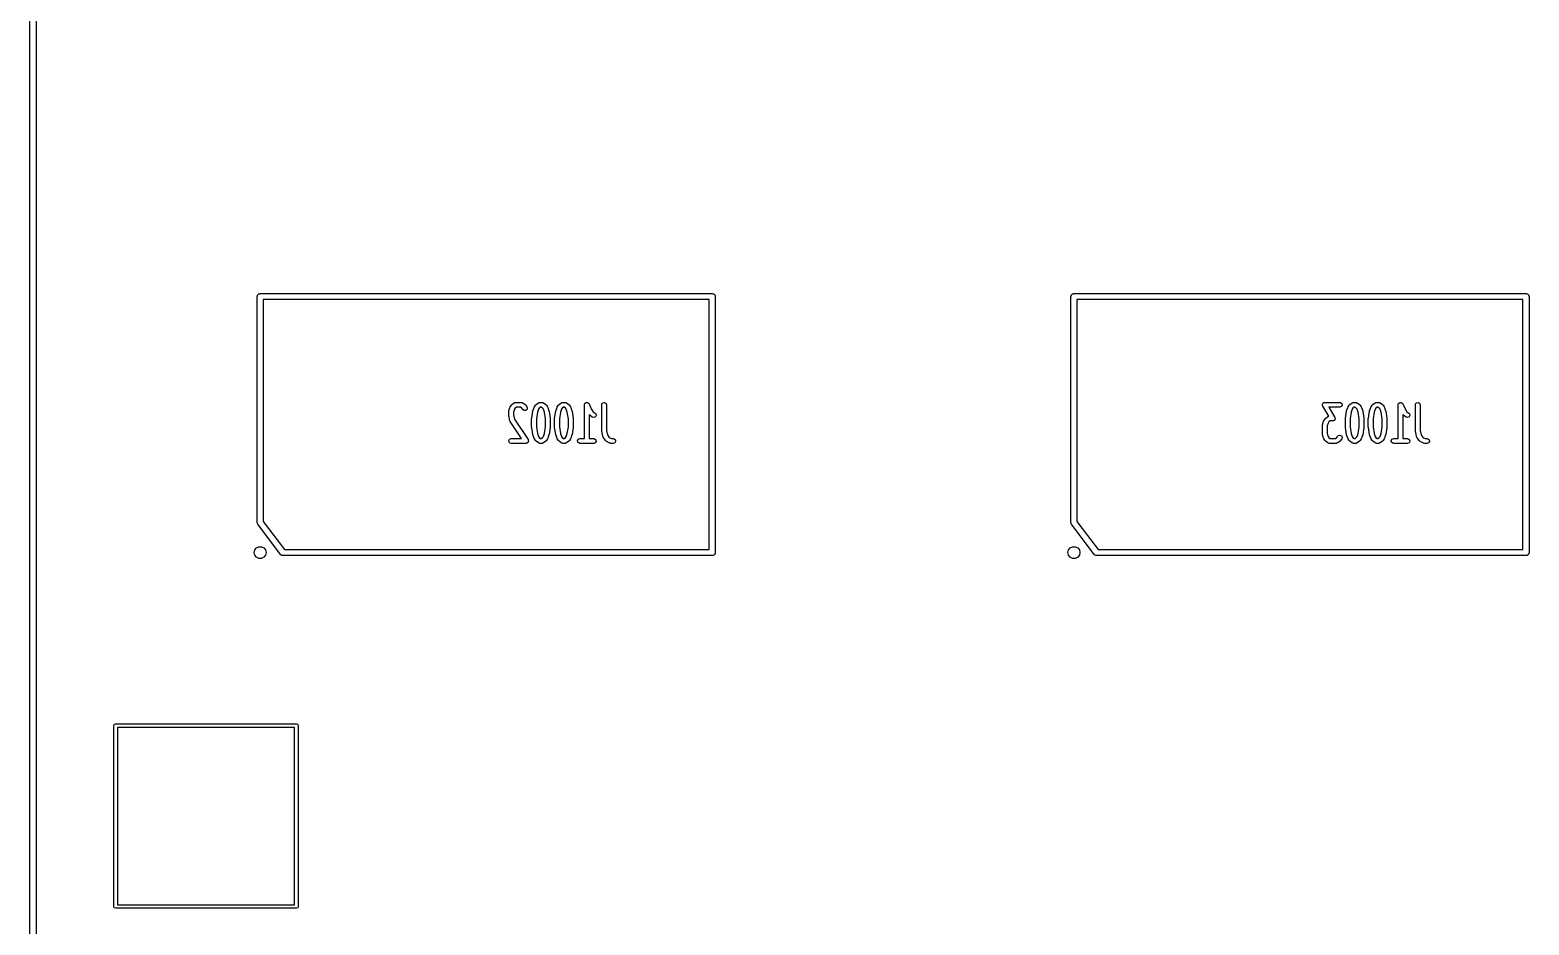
# Model space of a CAD drawing. Extents: x 54 to 297, y -260 to -31.
# Drawn here: x 72.9 to 122.64, y -227.62 to -197.9 of the extents above; entities that cross this region are included whole.
import ezdxf

# ---------------------------------------------------------------- set-up
doc = ezdxf.new("R2010")
doc.units = 0
doc.layers.add('BLACK', color=7, linetype='CONTINUOUS')

msp = doc.modelspace()

# ---------------------------------------------------------------- linework, layer by layer
at = {"layer": 'BLACK', "linetype": 'CONTINUOUS'}
for p, q in [((72.9, -250), (72.9, -43)), ((73.1, -43), (73.1, -250)), ((80.44, -206.75), (80.4449, -206.735)), ((80.44, -214.25), (80.44, -206.75)), ((80.4449, -206.719), (80.4542, -206.706)), ((80.4449, -206.735), (80.4449, -206.719)), ((80.4542, -206.706), (80.4591, -206.691)), ((80.4591, -206.691), (80.4719, -206.682)), ((80.4719, -206.682), (80.4812, -206.669)), ((80.4812, -206.669), (80.4963, -206.664)), ((80.4963, -206.664), (80.5091, -206.655)), ((80.5091, -206.655), (80.5249, -206.655)), ((80.5249, -206.655), (80.54, -206.65)), ((80.54, -206.65), (95.54, -206.65)), ((80.64, -206.85), (80.64, -214.217)), ((95.44, -206.85), (80.64, -206.85)), ((95.44, -215.15), (95.44, -206.85)), ((95.54, -206.65), (95.5551, -206.655)), ((95.5551, -206.655), (95.5709, -206.655)), ((95.5709, -206.655), (95.5837, -206.664)), ((95.5837, -206.664), (95.5988, -206.669)), ((95.5988, -206.669), (95.6081, -206.682)), ((95.6081, -206.682), (95.6209, -206.691)), ((95.6209, -206.691), (95.6258, -206.706)), ((95.6258, -206.706), (95.6351, -206.719)), ((95.6351, -206.719), (95.6351, -206.735)), ((95.6351, -206.735), (95.64, -206.75)), ((95.64, -206.75), (95.64, -215.25)), ((107.44, -206.75), (107.445, -206.735)), ((107.44, -214.25), (107.44, -206.75)), ((107.445, -206.719), (107.454, -206.706)), ((107.445, -206.735), (107.445, -206.719)), ((107.454, -206.706), (107.459, -206.691)), ((107.459, -206.691), (107.472, -206.682)), ((107.472, -206.682), (107.481, -206.669)), ((107.481, -206.669), (107.496, -206.664)), ((107.496, -206.664), (107.509, -206.655)), ((107.509, -206.655), (107.525, -206.655)), ((107.525, -206.655), (107.54, -206.65)), ((107.54, -206.65), (122.54, -206.65)), ((107.64, -206.85), (107.64, -214.217)), ((122.44, -206.85), (107.64, -206.85)), ((122.44, -215.15), (122.44, -206.85)), ((122.54, -206.65), (122.555, -206.655)), ((122.555, -206.655), (122.571, -206.655)), ((122.571, -206.655), (122.584, -206.664)), ((122.584, -206.664), (122.599, -206.669)), ((122.599, -206.669), (122.608, -206.682)), ((122.608, -206.682), (122.621, -206.691)), ((122.621, -206.691), (122.626, -206.706)), ((122.626, -206.706), (122.635, -206.719)), ((122.635, -206.719), (122.635, -206.735)), ((122.635, -206.735), (122.64, -206.75)), ((122.64, -206.75), (122.64, -215.25)), ((88.8353, -210.413), (88.8734, -210.356)), ((88.8734, -210.356), (88.8916, -210.337)), ((88.8916, -210.337), (88.892, -210.336)), ((88.892, -210.336), (88.9682, -210.279)), ((88.9682, -210.279), (88.993, -210.266)), ((88.993, -210.266), (89.0049, -210.267)), ((89.0049, -210.267), (89.0162, -210.263)), ((89.0162, -210.263), (89.2067, -210.263)), ((89.2067, -210.263), (89.234, -210.268)), ((89.234, -210.268), (89.2432, -210.275)), ((89.2432, -210.275), (89.2547, -210.279)), ((89.2547, -210.279), (89.3309, -210.336)), ((89.3309, -210.336), (89.3488, -210.355)), ((89.3488, -210.355), (89.3494, -210.356)), ((89.3494, -210.356), (89.3875, -210.413)), ((89.6353, -210.413), (89.6734, -210.356)), ((89.6734, -210.356), (89.6916, -210.337)), ((89.6916, -210.337), (89.692, -210.336)), ((89.692, -210.336), (89.7682, -210.279)), ((89.7682, -210.279), (89.793, -210.266)), ((89.793, -210.266), (89.8049, -210.267)), ((89.8049, -210.267), (89.8162, -210.263)), ((89.8162, -210.263), (89.8924, -210.263)), ((89.8924, -210.263), (89.9197, -210.268)), ((89.9197, -210.268), (89.9289, -210.275)), ((89.9289, -210.275), (89.9404, -210.279)), ((89.9404, -210.279), (90.0166, -210.336)), ((90.0166, -210.336), (90.0346, -210.355)), ((90.0346, -210.355), (90.0351, -210.356)), ((90.0351, -210.356), (90.0732, -210.413)), ((90.3972, -210.413), (90.4353, -210.356)), ((90.4353, -210.356), (90.4535, -210.337)), ((90.4535, -210.337), (90.4539, -210.336)), ((90.4539, -210.336), (90.5301, -210.279)), ((90.5301, -210.279), (90.5549, -210.266)), ((90.5549, -210.266), (90.5668, -210.267)), ((90.5668, -210.267), (90.5781, -210.263)), ((90.5781, -210.263), (90.6543, -210.263)), ((90.6543, -210.263), (90.6816, -210.268)), ((90.6816, -210.268), (90.6908, -210.275)), ((90.6908, -210.275), (90.7023, -210.279)), ((90.7023, -210.279), (90.7785, -210.336)), ((90.7785, -210.336), (90.7965, -210.355)), ((90.7965, -210.355), (90.797, -210.356)), ((90.797, -210.356), (90.8351, -210.413)), ((91.2981, -210.343), (91.3029, -210.315)), ((91.2981, -211.463), (91.2981, -210.343)), ((91.3029, -210.315), (91.3103, -210.307)), ((91.3103, -210.307), (91.3134, -210.296)), ((91.3134, -210.296), (91.3273, -210.286)), ((91.3273, -210.286), (91.3381, -210.274)), ((91.3381, -210.274), (91.3493, -210.272)), ((91.3493, -210.272), (91.3588, -210.265)), ((91.3588, -210.265), (91.3755, -210.267)), ((91.3755, -210.267), (91.392, -210.264)), ((91.392, -210.264), (91.4019, -210.27)), ((91.4019, -210.27), (91.4132, -210.271)), ((91.4132, -210.271), (91.4249, -210.283)), ((91.4249, -210.283), (91.4394, -210.291)), ((91.4394, -210.291), (91.4433, -210.302)), ((91.4433, -210.302), (91.4512, -210.31)), ((91.4512, -210.31), (91.5246, -210.476)), ((91.8695, -210.343), (91.8743, -210.315)), ((91.8695, -211.2), (91.8695, -210.343)), ((91.8743, -210.315), (91.9095, -210.274)), ((91.9095, -210.274), (91.9634, -210.264)), ((91.9634, -210.264), (92.0108, -210.291)), ((92.0108, -210.291), (92.0295, -210.343)), ((92.0295, -210.343), (92.0295, -211.191)), ((115.785, -210.329), (115.792, -210.317)), ((115.788, -210.343), (115.785, -210.329)), ((115.785, -210.357), (115.788, -210.343)), ((115.794, -210.383), (115.785, -210.357)), ((115.792, -210.317), (115.794, -210.303)), ((115.794, -210.303), (115.805, -210.294)), ((115.795, -210.383), (115.794, -210.383)), ((115.993, -210.723), (115.795, -210.383)), ((115.795, -210.383), (115.795, -210.383)), ((115.795, -210.383), (115.795, -210.383)), ((115.805, -210.294), (115.812, -210.282)), ((115.812, -210.282), (115.825, -210.277)), ((115.825, -210.277), (115.836, -210.268)), ((115.836, -210.268), (115.85, -210.268)), ((115.85, -210.268), (115.864, -210.263)), ((115.864, -210.263), (116.359, -210.263)), ((116.359, -210.263), (116.386, -210.268)), ((116.386, -210.268), (116.428, -210.303)), ((116.438, -210.357), (116.41, -210.404)), ((116.428, -210.303), (116.438, -210.357)), ((116.635, -210.413), (116.673, -210.356)), ((116.673, -210.356), (116.692, -210.337)), ((116.692, -210.336), (116.768, -210.279)), ((116.692, -210.337), (116.692, -210.336)), ((116.768, -210.279), (116.793, -210.266)), ((116.793, -210.266), (116.805, -210.267)), ((116.805, -210.267), (116.816, -210.263)), ((116.816, -210.263), (116.892, -210.263)), ((116.892, -210.263), (116.92, -210.268)), ((116.92, -210.268), (116.929, -210.275)), ((116.929, -210.275), (116.94, -210.279)), ((116.94, -210.279), (117.017, -210.336)), ((117.017, -210.336), (117.035, -210.355)), ((117.035, -210.355), (117.035, -210.356)), ((117.035, -210.356), (117.073, -210.413)), ((117.397, -210.413), (117.435, -210.356)), ((117.435, -210.356), (117.454, -210.337)), ((117.454, -210.336), (117.53, -210.279)), ((117.454, -210.337), (117.454, -210.336)), ((117.53, -210.279), (117.555, -210.266)), ((117.555, -210.266), (117.567, -210.267)), ((117.567, -210.267), (117.578, -210.263)), ((117.578, -210.263), (117.654, -210.263)), ((117.654, -210.263), (117.682, -210.268)), ((117.682, -210.268), (117.691, -210.275)), ((117.691, -210.275), (117.702, -210.279)), ((117.702, -210.279), (117.778, -210.336)), ((117.778, -210.336), (117.796, -210.355)), ((117.796, -210.355), (117.797, -210.356)), ((117.797, -210.356), (117.835, -210.413)), ((118.298, -210.343), (118.303, -210.315)), ((118.298, -211.463), (118.298, -210.343)), ((118.303, -210.315), (118.31, -210.307)), ((118.31, -210.307), (118.313, -210.296)), ((118.313, -210.296), (118.327, -210.286)), ((118.327, -210.286), (118.338, -210.274)), ((118.338, -210.274), (118.349, -210.272)), ((118.349, -210.272), (118.359, -210.265)), ((118.359, -210.265), (118.375, -210.267)), ((118.375, -210.267), (118.392, -210.264)), ((118.392, -210.264), (118.402, -210.27)), ((118.402, -210.27), (118.413, -210.271)), ((118.413, -210.271), (118.425, -210.283)), ((118.425, -210.283), (118.439, -210.291)), ((118.439, -210.291), (118.443, -210.302)), ((118.443, -210.302), (118.451, -210.31)), ((118.451, -210.31), (118.525, -210.476)), ((118.87, -210.343), (118.874, -210.315)), ((118.87, -211.2), (118.87, -210.343)), ((118.874, -210.315), (118.91, -210.274)), ((118.91, -210.274), (118.963, -210.264)), ((118.963, -210.264), (119.011, -210.291)), ((119.011, -210.291), (119.03, -210.343)), ((119.03, -210.343), (119.03, -211.191)), ((88.7838, -210.571), (88.788, -210.548)), ((88.7838, -210.686), (88.7838, -210.571)), ((88.7851, -210.689), (88.7838, -210.686)), ((88.7857, -210.703), (88.7851, -210.689)), ((88.8238, -210.874), (88.7857, -210.703)), ((88.7879, -210.546), (88.826, -210.432)), ((88.788, -210.548), (88.7879, -210.546)), ((88.8243, -210.875), (88.8238, -210.874)), ((88.8242, -210.876), (88.8243, -210.875)), ((88.8353, -210.902), (88.8242, -210.876)), ((88.826, -210.432), (88.8345, -210.416)), ((88.8345, -210.416), (88.8353, -210.413)), ((88.9744, -210.493), (88.9438, -210.584)), ((88.9438, -210.584), (88.9438, -210.677)), ((88.9438, -210.677), (88.9768, -210.825)), ((88.999, -210.456), (88.9744, -210.493)), ((88.9768, -210.825), (89.4256, -211.498)), ((89.0429, -210.423), (88.999, -210.456)), ((89.18, -210.423), (89.0429, -210.423)), ((89.2239, -210.456), (89.18, -210.423)), ((89.2544, -210.502), (89.2239, -210.456)), ((89.2985, -210.534), (89.2544, -210.502)), ((89.3531, -210.53), (89.2985, -210.534)), ((89.3927, -210.493), (89.3531, -210.53)), ((89.3875, -210.413), (89.3987, -210.438)), ((89.3987, -210.438), (89.3927, -210.493)), ((89.5457, -210.8), (89.5474, -210.79)), ((89.5457, -211.086), (89.5457, -210.8)), ((89.5468, -210.787), (89.5849, -210.558)), ((89.5474, -210.79), (89.5468, -210.787)), ((89.5849, -210.558), (89.588, -210.549)), ((89.5879, -210.546), (89.626, -210.432)), ((89.588, -210.549), (89.5879, -210.546)), ((89.626, -210.432), (89.6345, -210.416)), ((89.6345, -210.416), (89.6353, -210.413)), ((89.7417, -210.591), (89.7057, -210.807)), ((89.7057, -210.807), (89.7057, -211.079)), ((89.7744, -210.493), (89.7417, -210.591)), ((89.799, -210.456), (89.7744, -210.493)), ((89.8429, -210.423), (89.799, -210.456)), ((89.8657, -210.423), (89.8429, -210.423)), ((89.9096, -210.456), (89.8657, -210.423)), ((89.9342, -210.493), (89.9096, -210.456)), ((89.9669, -210.591), (89.9342, -210.493)), ((90.0029, -210.807), (89.9669, -210.591)), ((90.0029, -211.079), (90.0029, -210.807)), ((90.0732, -210.413), (90.0804, -210.429)), ((90.0804, -210.429), (90.0826, -210.432)), ((90.0826, -210.432), (90.1207, -210.546)), ((90.1207, -210.546), (90.122, -210.555)), ((90.122, -210.555), (90.1237, -210.558)), ((90.1237, -210.558), (90.1618, -210.787)), ((90.1618, -210.787), (90.1617, -210.797)), ((90.1617, -210.797), (90.1629, -210.8)), ((90.1629, -210.8), (90.1629, -211.086)), ((90.3076, -210.8), (90.3093, -210.79)), ((90.3076, -211.086), (90.3076, -210.8)), ((90.3087, -210.787), (90.3468, -210.558)), ((90.3093, -210.79), (90.3087, -210.787)), ((90.3468, -210.558), (90.3499, -210.549)), ((90.3498, -210.546), (90.3879, -210.432)), ((90.3499, -210.549), (90.3498, -210.546)), ((90.3879, -210.432), (90.3964, -210.416)), ((90.3964, -210.416), (90.3972, -210.413)), ((90.5036, -210.591), (90.4676, -210.807)), ((90.4676, -210.807), (90.4676, -211.079)), ((90.5363, -210.493), (90.5036, -210.591)), ((90.5609, -210.456), (90.5363, -210.493)), ((90.6048, -210.423), (90.5609, -210.456)), ((90.6276, -210.423), (90.6048, -210.423)), ((90.6715, -210.456), (90.6276, -210.423)), ((90.6961, -210.493), (90.6715, -210.456)), ((90.7288, -210.591), (90.6961, -210.493)), ((90.7648, -210.807), (90.7288, -210.591)), ((90.7648, -211.079), (90.7648, -210.807)), ((90.8351, -210.413), (90.8423, -210.429)), ((90.8423, -210.429), (90.8445, -210.432)), ((90.8445, -210.432), (90.8826, -210.546)), ((90.8826, -210.546), (90.8839, -210.555)), ((90.8839, -210.555), (90.8856, -210.558)), ((90.8856, -210.558), (90.9237, -210.787)), ((90.9237, -210.787), (90.9236, -210.797)), ((90.9236, -210.797), (90.9248, -210.8)), ((90.9248, -210.8), (90.9248, -211.086)), ((91.4639, -210.673), (91.4581, -210.664)), ((91.4581, -210.664), (91.4581, -211.463)), ((91.4645, -210.673), (91.4639, -210.673)), ((91.4825, -210.693), (91.4645, -210.673)), ((91.5587, -210.75), (91.4825, -210.693)), ((91.5246, -210.476), (91.5894, -210.573)), ((91.611, -210.766), (91.5587, -210.75)), ((91.5894, -210.573), (91.6547, -210.622)), ((91.6614, -210.744), (91.611, -210.766)), ((91.6547, -210.622), (91.6737, -210.642)), ((91.6861, -210.695), (91.6614, -210.744)), ((91.6737, -210.642), (91.6861, -210.695)), ((115.788, -211.003), (115.826, -210.889)), ((115.826, -210.889), (115.835, -210.873)), ((115.835, -210.87), (115.873, -210.813)), ((115.835, -210.873), (115.835, -210.87)), ((115.873, -210.813), (115.892, -210.794)), ((115.892, -210.793), (115.968, -210.736)), ((115.892, -210.794), (115.892, -210.793)), ((115.968, -210.736), (115.993, -210.723)), ((115.993, -210.723), (115.993, -210.723)), ((116.043, -210.88), (115.999, -210.913)), ((116.359, -210.423), (116.003, -210.423)), ((116.003, -210.423), (116.2, -210.76)), ((116.13, -210.88), (116.043, -210.88)), ((116.144, -210.875), (116.13, -210.88)), ((116.158, -210.875), (116.144, -210.875)), ((116.169, -210.866), (116.158, -210.875)), ((116.182, -210.861), (116.169, -210.866)), ((116.189, -210.849), (116.182, -210.861)), ((116.2, -210.84), (116.189, -210.849)), ((116.2, -210.76), (116.2, -210.76)), ((116.2, -210.76), (116.2, -210.76)), ((116.2, -210.76), (116.2, -210.76)), ((116.2, -210.76), (116.209, -210.786)), ((116.202, -210.826), (116.2, -210.84)), ((116.209, -210.814), (116.202, -210.826)), ((116.209, -210.786), (116.207, -210.8)), ((116.207, -210.8), (116.209, -210.814)), ((116.41, -210.404), (116.359, -210.423)), ((116.546, -210.8), (116.547, -210.79)), ((116.546, -211.086), (116.546, -210.8)), ((116.547, -210.787), (116.585, -210.558)), ((116.547, -210.79), (116.547, -210.787)), ((116.585, -210.558), (116.588, -210.549)), ((116.588, -210.546), (116.626, -210.432)), ((116.588, -210.549), (116.588, -210.546)), ((116.626, -210.432), (116.635, -210.416)), ((116.635, -210.416), (116.635, -210.413)), ((116.742, -210.591), (116.706, -210.807)), ((116.706, -210.807), (116.706, -211.079)), ((116.774, -210.493), (116.742, -210.591)), ((116.799, -210.456), (116.774, -210.493)), ((116.843, -210.423), (116.799, -210.456)), ((116.866, -210.423), (116.843, -210.423)), ((116.91, -210.456), (116.866, -210.423)), ((116.934, -210.493), (116.91, -210.456)), ((116.967, -210.591), (116.934, -210.493)), ((117.003, -210.807), (116.967, -210.591)), ((117.003, -211.079), (117.003, -210.807)), ((117.073, -210.413), (117.08, -210.429)), ((117.08, -210.429), (117.083, -210.432)), ((117.083, -210.432), (117.121, -210.546)), ((117.121, -210.546), (117.122, -210.555)), ((117.122, -210.555), (117.124, -210.558)), ((117.124, -210.558), (117.162, -210.787)), ((117.162, -210.787), (117.162, -210.797)), ((117.162, -210.797), (117.163, -210.8)), ((117.163, -210.8), (117.163, -211.086)), ((117.308, -210.8), (117.309, -210.79)), ((117.308, -211.086), (117.308, -210.8)), ((117.309, -210.787), (117.347, -210.558)), ((117.309, -210.79), (117.309, -210.787)), ((117.347, -210.558), (117.35, -210.549)), ((117.35, -210.546), (117.388, -210.432)), ((117.35, -210.549), (117.35, -210.546)), ((117.388, -210.432), (117.396, -210.416)), ((117.396, -210.416), (117.397, -210.413)), ((117.504, -210.591), (117.468, -210.807)), ((117.468, -210.807), (117.468, -211.079)), ((117.536, -210.493), (117.504, -210.591)), ((117.561, -210.456), (117.536, -210.493)), ((117.605, -210.423), (117.561, -210.456)), ((117.628, -210.423), (117.605, -210.423)), ((117.672, -210.456), (117.628, -210.423)), ((117.696, -210.493), (117.672, -210.456)), ((117.729, -210.591), (117.696, -210.493)), ((117.765, -210.807), (117.729, -210.591)), ((117.765, -211.079), (117.765, -210.807)), ((117.835, -210.413), (117.842, -210.429)), ((117.842, -210.429), (117.844, -210.432)), ((117.844, -210.432), (117.883, -210.546)), ((117.883, -210.546), (117.884, -210.555)), ((117.884, -210.555), (117.886, -210.558)), ((117.886, -210.558), (117.924, -210.787)), ((117.924, -210.787), (117.924, -210.797)), ((117.924, -210.797), (117.925, -210.8)), ((117.925, -210.8), (117.925, -211.086)), ((118.464, -210.673), (118.458, -210.664)), ((118.458, -210.664), (118.458, -211.463)), ((118.482, -210.693), (118.464, -210.673)), ((118.464, -210.673), (118.464, -210.673)), ((118.559, -210.75), (118.482, -210.693)), ((118.525, -210.476), (118.589, -210.573)), ((118.611, -210.766), (118.559, -210.75)), ((118.589, -210.573), (118.655, -210.622)), ((118.661, -210.744), (118.611, -210.766)), ((118.655, -210.622), (118.674, -210.642)), ((118.686, -210.695), (118.661, -210.744)), ((118.674, -210.642), (118.686, -210.695)), ((89.2096, -211.463), (88.8353, -210.902)), ((89.5469, -211.089), (89.5457, -211.086)), ((89.5468, -211.099), (89.5469, -211.089)), ((89.5849, -211.327), (89.5468, -211.099)), ((89.5865, -211.33), (89.5849, -211.327)), ((89.5879, -211.34), (89.5865, -211.33)), ((89.626, -211.454), (89.5879, -211.34)), ((89.7057, -211.079), (89.7417, -211.295)), ((89.7417, -211.295), (89.7744, -211.393)), ((89.7744, -211.393), (89.799, -211.43)), ((89.9096, -211.43), (89.9342, -211.393)), ((89.9342, -211.393), (89.9669, -211.295)), ((89.9669, -211.295), (90.0029, -211.079)), ((90.1207, -211.34), (90.0826, -211.454)), ((90.1237, -211.327), (90.1206, -211.336)), ((90.1206, -211.336), (90.1207, -211.34)), ((90.1618, -211.099), (90.1237, -211.327)), ((90.1629, -211.086), (90.1611, -211.095)), ((90.1611, -211.095), (90.1618, -211.099)), ((90.3088, -211.089), (90.3076, -211.086)), ((90.3087, -211.099), (90.3088, -211.089)), ((90.3468, -211.327), (90.3087, -211.099)), ((90.3485, -211.33), (90.3468, -211.327)), ((90.3498, -211.34), (90.3485, -211.33)), ((90.3879, -211.454), (90.3498, -211.34)), ((90.4676, -211.079), (90.5036, -211.295)), ((90.5036, -211.295), (90.5363, -211.393)), ((90.5363, -211.393), (90.5609, -211.43)), ((90.6715, -211.43), (90.6961, -211.393)), ((90.6961, -211.393), (90.7288, -211.295)), ((90.7288, -211.295), (90.7648, -211.079)), ((90.8826, -211.34), (90.8445, -211.454)), ((90.8856, -211.327), (90.8825, -211.336)), ((90.8825, -211.336), (90.8826, -211.34)), ((90.9237, -211.099), (90.8856, -211.327)), ((90.9248, -211.086), (90.923, -211.095)), ((90.923, -211.095), (90.9237, -211.099)), ((91.8708, -211.204), (91.8695, -211.2)), ((91.8714, -211.217), (91.8708, -211.204)), ((91.9095, -211.389), (91.8714, -211.217)), ((91.91, -211.39), (91.9095, -211.389)), ((91.9211, -211.416), (91.9099, -211.39)), ((91.9099, -211.39), (91.91, -211.39)), ((92.0295, -211.191), (92.0625, -211.339)), ((92.0625, -211.339), (92.1186, -211.424)), ((115.784, -211.029), (115.788, -211.005)), ((115.784, -211.314), (115.784, -211.029)), ((115.784, -211.316), (115.784, -211.314)), ((115.788, -211.34), (115.784, -211.316)), ((115.788, -211.005), (115.788, -211.003)), ((115.826, -211.454), (115.788, -211.34)), ((115.974, -210.95), (115.944, -211.042)), ((115.944, -211.042), (115.944, -211.301)), ((115.944, -211.301), (115.974, -211.393)), ((115.999, -210.913), (115.974, -210.95)), ((115.974, -211.393), (115.999, -211.43)), ((116.262, -211.43), (116.292, -211.384)), ((116.292, -211.384), (116.312, -211.364)), ((116.312, -211.364), (116.364, -211.349)), ((116.364, -211.349), (116.414, -211.371)), ((116.414, -211.371), (116.439, -211.42)), ((116.547, -211.089), (116.546, -211.086)), ((116.547, -211.099), (116.547, -211.089)), ((116.585, -211.327), (116.547, -211.099)), ((116.587, -211.33), (116.585, -211.327)), ((116.588, -211.34), (116.587, -211.33)), ((116.626, -211.454), (116.588, -211.34)), ((116.706, -211.079), (116.742, -211.295)), ((116.742, -211.295), (116.774, -211.393)), ((116.774, -211.393), (116.799, -211.43)), ((116.91, -211.43), (116.934, -211.393)), ((116.934, -211.393), (116.967, -211.295)), ((116.967, -211.295), (117.003, -211.079)), ((117.121, -211.34), (117.083, -211.454)), ((117.124, -211.327), (117.121, -211.336)), ((117.121, -211.336), (117.121, -211.34)), ((117.162, -211.099), (117.124, -211.327)), ((117.163, -211.086), (117.161, -211.095)), ((117.161, -211.095), (117.162, -211.099)), ((117.309, -211.089), (117.308, -211.086)), ((117.309, -211.099), (117.309, -211.089)), ((117.347, -211.327), (117.309, -211.099)), ((117.348, -211.33), (117.347, -211.327)), ((117.35, -211.34), (117.348, -211.33)), ((117.388, -211.454), (117.35, -211.34)), ((117.468, -211.079), (117.504, -211.295)), ((117.504, -211.295), (117.536, -211.393)), ((117.536, -211.393), (117.561, -211.43)), ((117.672, -211.43), (117.696, -211.393)), ((117.696, -211.393), (117.729, -211.295)), ((117.729, -211.295), (117.765, -211.079)), ((117.883, -211.34), (117.844, -211.454)), ((117.886, -211.327), (117.882, -211.336)), ((117.882, -211.336), (117.883, -211.34)), ((117.924, -211.099), (117.886, -211.327)), ((117.925, -211.086), (117.923, -211.095)), ((117.923, -211.095), (117.924, -211.099)), ((118.871, -211.204), (118.87, -211.2)), ((118.871, -211.217), (118.871, -211.204)), ((118.91, -211.389), (118.871, -211.217)), ((118.91, -211.39), (118.91, -211.389)), ((118.921, -211.416), (118.91, -211.39)), ((118.91, -211.39), (118.91, -211.39)), ((119.03, -211.191), (119.062, -211.339)), ((119.062, -211.339), (119.119, -211.424)), ((88.785, -211.529), (88.8124, -211.482)), ((88.7945, -211.583), (88.785, -211.529)), ((88.8364, -211.618), (88.7945, -211.583)), ((88.8124, -211.482), (88.8638, -211.463)), ((88.8638, -211.623), (88.8364, -211.618)), ((88.8638, -211.463), (89.2096, -211.463)), ((89.359, -211.623), (88.8638, -211.623)), ((89.3746, -211.617), (89.359, -211.623)), ((89.3912, -211.616), (89.3746, -211.617)), ((89.3996, -211.608), (89.3912, -211.616)), ((89.4105, -211.604), (89.3996, -211.608)), ((89.4188, -211.59), (89.4105, -211.604)), ((89.4308, -211.578), (89.4188, -211.59)), ((89.4256, -211.498), (89.4271, -211.502)), ((89.4271, -211.502), (89.4283, -211.503)), ((89.4283, -211.503), (89.4289, -211.506)), ((89.4289, -211.506), (89.4368, -211.524)), ((89.432, -211.567), (89.4308, -211.578)), ((89.4378, -211.557), (89.432, -211.567)), ((89.4368, -211.524), (89.435, -211.54)), ((89.435, -211.54), (89.4378, -211.557)), ((89.6282, -211.457), (89.626, -211.454)), ((89.6353, -211.473), (89.6282, -211.457)), ((89.6734, -211.53), (89.6353, -211.473)), ((89.674, -211.531), (89.6734, -211.53)), ((89.692, -211.55), (89.674, -211.531)), ((89.7682, -211.607), (89.692, -211.55)), ((89.7797, -211.61), (89.7682, -211.607)), ((89.7888, -211.618), (89.7797, -211.61)), ((89.8162, -211.623), (89.7888, -211.618)), ((89.799, -211.43), (89.8429, -211.463)), ((89.8924, -211.623), (89.8162, -211.623)), ((89.8429, -211.463), (89.8657, -211.463)), ((89.8657, -211.463), (89.9096, -211.43)), ((89.9036, -211.619), (89.8924, -211.623)), ((89.9156, -211.619), (89.9036, -211.619)), ((89.9404, -211.607), (89.9156, -211.619)), ((90.0166, -211.55), (89.9404, -211.607)), ((90.017, -211.549), (90.0166, -211.55)), ((90.0351, -211.53), (90.017, -211.549)), ((90.0732, -211.473), (90.0351, -211.53)), ((90.074, -211.47), (90.0732, -211.473)), ((90.0826, -211.454), (90.074, -211.47)), ((90.3901, -211.457), (90.3879, -211.454)), ((90.3972, -211.473), (90.3901, -211.457)), ((90.4353, -211.53), (90.3972, -211.473)), ((90.4359, -211.531), (90.4353, -211.53)), ((90.4539, -211.55), (90.4359, -211.531)), ((90.5301, -211.607), (90.4539, -211.55)), ((90.5416, -211.61), (90.5301, -211.607)), ((90.5507, -211.618), (90.5416, -211.61)), ((90.5781, -211.623), (90.5507, -211.618)), ((90.5609, -211.43), (90.6048, -211.463)), ((90.6543, -211.623), (90.5781, -211.623)), ((90.6048, -211.463), (90.6276, -211.463)), ((90.6276, -211.463), (90.6715, -211.43)), ((90.6655, -211.619), (90.6543, -211.623)), ((90.6775, -211.619), (90.6655, -211.619)), ((90.7023, -211.607), (90.6775, -211.619)), ((90.7785, -211.55), (90.7023, -211.607)), ((90.7789, -211.549), (90.7785, -211.55)), ((90.797, -211.53), (90.7789, -211.549)), ((90.8351, -211.473), (90.797, -211.53)), ((90.836, -211.47), (90.8351, -211.473)), ((90.8445, -211.454), (90.836, -211.47)), ((91.0707, -211.529), (91.0981, -211.482)), ((91.0802, -211.583), (91.0707, -211.529)), ((91.1222, -211.618), (91.0802, -211.583)), ((91.0981, -211.482), (91.1495, -211.463)), ((91.1495, -211.623), (91.1222, -211.618)), ((91.1495, -211.463), (91.2981, -211.463)), ((91.6067, -211.623), (91.1495, -211.623)), ((91.4581, -211.463), (91.6067, -211.463)), ((91.6067, -211.463), (91.634, -211.468)), ((91.6581, -211.604), (91.6067, -211.623)), ((91.634, -211.468), (91.6759, -211.503)), ((91.6855, -211.557), (91.6581, -211.604)), ((91.6759, -211.503), (91.6855, -211.557)), ((91.9972, -211.53), (91.9211, -211.416)), ((92.0029, -211.534), (91.9972, -211.53)), ((92.0057, -211.541), (92.0029, -211.534)), ((92.028, -211.557), (92.0057, -211.541)), ((92.1423, -211.614), (92.028, -211.557)), ((92.1186, -211.424), (92.197, -211.463)), ((92.1471, -211.615), (92.1423, -211.614)), ((92.1507, -211.618), (92.1471, -211.615)), ((92.1781, -211.623), (92.1507, -211.618)), ((92.2543, -211.623), (92.1781, -211.623)), ((92.197, -211.463), (92.2543, -211.463)), ((92.2543, -211.463), (92.2816, -211.468)), ((92.3057, -211.604), (92.2543, -211.623)), ((92.2816, -211.468), (92.3236, -211.503)), ((92.3331, -211.557), (92.3057, -211.604)), ((92.3236, -211.503), (92.3331, -211.557)), ((115.828, -211.457), (115.826, -211.454)), ((115.835, -211.473), (115.828, -211.457)), ((115.873, -211.53), (115.835, -211.473)), ((115.874, -211.531), (115.873, -211.53)), ((115.892, -211.55), (115.874, -211.531)), ((115.968, -211.607), (115.892, -211.55)), ((115.98, -211.61), (115.968, -211.607)), ((115.989, -211.618), (115.98, -211.61)), ((116.016, -211.623), (115.989, -211.618)), ((115.999, -211.43), (116.043, -211.463)), ((116.245, -211.623), (116.016, -211.623)), ((116.043, -211.463), (116.218, -211.463)), ((116.218, -211.463), (116.262, -211.43)), ((116.256, -211.619), (116.245, -211.623)), ((116.268, -211.619), (116.256, -211.619)), ((116.293, -211.607), (116.268, -211.619)), ((116.369, -211.55), (116.293, -211.607)), ((116.388, -211.53), (116.369, -211.549)), ((116.369, -211.549), (116.369, -211.55)), ((116.426, -211.473), (116.388, -211.53)), ((116.439, -211.42), (116.426, -211.473)), ((116.628, -211.457), (116.626, -211.454)), ((116.635, -211.473), (116.628, -211.457)), ((116.673, -211.53), (116.635, -211.473)), ((116.674, -211.531), (116.673, -211.53)), ((116.692, -211.55), (116.674, -211.531)), ((116.768, -211.607), (116.692, -211.55)), ((116.78, -211.61), (116.768, -211.607)), ((116.789, -211.618), (116.78, -211.61)), ((116.816, -211.623), (116.789, -211.618)), ((116.799, -211.43), (116.843, -211.463)), ((116.892, -211.623), (116.816, -211.623)), ((116.843, -211.463), (116.866, -211.463)), ((116.866, -211.463), (116.91, -211.43)), ((116.904, -211.619), (116.892, -211.623)), ((116.916, -211.619), (116.904, -211.619)), ((116.94, -211.607), (116.916, -211.619)), ((117.017, -211.55), (116.94, -211.607)), ((117.035, -211.53), (117.017, -211.549)), ((117.017, -211.549), (117.017, -211.55)), ((117.073, -211.473), (117.035, -211.53)), ((117.074, -211.47), (117.073, -211.473)), ((117.083, -211.454), (117.074, -211.47)), ((117.39, -211.457), (117.388, -211.454)), ((117.397, -211.473), (117.39, -211.457)), ((117.435, -211.53), (117.397, -211.473)), ((117.436, -211.531), (117.435, -211.53)), ((117.454, -211.55), (117.436, -211.531)), ((117.53, -211.607), (117.454, -211.55)), ((117.542, -211.61), (117.53, -211.607)), ((117.551, -211.618), (117.542, -211.61)), ((117.578, -211.623), (117.551, -211.618)), ((117.561, -211.43), (117.605, -211.463)), ((117.654, -211.623), (117.578, -211.623)), ((117.605, -211.463), (117.628, -211.463)), ((117.628, -211.463), (117.672, -211.43)), ((117.666, -211.619), (117.654, -211.623)), ((117.677, -211.619), (117.666, -211.619)), ((117.702, -211.607), (117.677, -211.619)), ((117.778, -211.55), (117.702, -211.607)), ((117.779, -211.549), (117.778, -211.55)), ((117.797, -211.53), (117.779, -211.549)), ((117.835, -211.473), (117.797, -211.53)), ((117.836, -211.47), (117.835, -211.473)), ((117.844, -211.454), (117.836, -211.47)), ((118.071, -211.529), (118.098, -211.482)), ((118.08, -211.583), (118.071, -211.529)), ((118.122, -211.618), (118.08, -211.583)), ((118.098, -211.482), (118.15, -211.463)), ((118.15, -211.623), (118.122, -211.618)), ((118.15, -211.463), (118.298, -211.463)), ((118.607, -211.623), (118.15, -211.623)), ((118.458, -211.463), (118.607, -211.463)), ((118.607, -211.463), (118.634, -211.468)), ((118.658, -211.604), (118.607, -211.623)), ((118.634, -211.468), (118.676, -211.503)), ((118.685, -211.557), (118.658, -211.604)), ((118.676, -211.503), (118.685, -211.557)), ((118.997, -211.53), (118.921, -211.416)), ((119.003, -211.534), (118.997, -211.53)), ((119.006, -211.541), (119.003, -211.534)), ((119.028, -211.557), (119.006, -211.541)), ((119.142, -211.614), (119.028, -211.557)), ((119.119, -211.424), (119.197, -211.463)), ((119.147, -211.615), (119.142, -211.614)), ((119.151, -211.618), (119.147, -211.615)), ((119.178, -211.623), (119.151, -211.618)), ((119.254, -211.623), (119.178, -211.623)), ((119.197, -211.463), (119.254, -211.463)), ((119.254, -211.463), (119.282, -211.468)), ((119.306, -211.604), (119.254, -211.623)), ((119.282, -211.468), (119.324, -211.503)), ((119.333, -211.557), (119.306, -211.604)), ((119.324, -211.503), (119.333, -211.557)), ((80.4402, -214.251), (80.44, -214.25)), ((80.44, -214.252), (80.4402, -214.251)), ((80.4498, -214.28), (80.44, -214.252)), ((80.4591, -214.309), (80.4498, -214.28)), ((80.4597, -214.309), (80.4591, -214.309)), ((80.46, -214.31), (80.4597, -214.309)), ((81.21, -215.31), (80.46, -214.31)), ((80.64, -214.217), (81.34, -215.15)), ((107.44, -214.251), (107.44, -214.25)), ((107.44, -214.252), (107.44, -214.251)), ((107.45, -214.28), (107.44, -214.252)), ((107.459, -214.309), (107.45, -214.28)), ((107.46, -214.309), (107.459, -214.309)), ((107.46, -214.31), (107.46, -214.309)), ((108.21, -215.31), (107.46, -214.31)), ((107.64, -214.217), (108.34, -215.15)), ((80.34, -215.25), (80.3599, -215.163)), ((80.3596, -215.336), (80.34, -215.25)), ((80.415, -215.406), (80.3596, -215.336)), ((80.3599, -215.163), (80.4155, -215.093)), ((80.4155, -215.093), (80.4957, -215.055)), ((80.4957, -215.055), (80.5846, -215.055)), ((80.5846, -215.055), (80.6648, -215.094)), ((80.7199, -215.337), (80.6642, -215.407)), ((80.6648, -215.094), (80.7202, -215.163)), ((80.74, -215.251), (80.7199, -215.337)), ((80.7202, -215.163), (80.74, -215.25)), ((80.74, -215.25), (80.74, -215.251)), ((81.2223, -215.319), (81.21, -215.31)), ((81.2312, -215.331), (81.2223, -215.319)), ((81.247, -215.336), (81.2312, -215.331)), ((81.2605, -215.346), (81.247, -215.336)), ((81.2756, -215.345), (81.2605, -215.346)), ((81.29, -215.35), (81.2756, -215.345)), ((95.54, -215.35), (81.29, -215.35)), ((81.34, -215.15), (95.44, -215.15)), ((95.5551, -215.345), (95.54, -215.35)), ((95.5709, -215.345), (95.5551, -215.345)), ((95.5837, -215.336), (95.5709, -215.345)), ((95.5988, -215.331), (95.5837, -215.336)), ((95.6081, -215.318), (95.5988, -215.331)), ((95.6209, -215.309), (95.6081, -215.318)), ((95.6258, -215.294), (95.6209, -215.309)), ((95.6351, -215.281), (95.6258, -215.294)), ((95.64, -215.25), (95.6351, -215.265)), ((95.6351, -215.265), (95.6351, -215.281)), ((107.34, -215.25), (107.36, -215.163)), ((107.36, -215.336), (107.34, -215.25)), ((107.36, -215.163), (107.415, -215.093)), ((107.415, -215.406), (107.36, -215.336)), ((107.415, -215.093), (107.496, -215.055)), ((107.496, -215.055), (107.585, -215.055)), ((107.585, -215.055), (107.665, -215.094)), ((107.72, -215.337), (107.664, -215.407)), ((107.665, -215.094), (107.72, -215.163)), ((107.72, -215.163), (107.74, -215.25)), ((107.74, -215.251), (107.72, -215.337)), ((107.74, -215.25), (107.74, -215.251)), ((108.222, -215.319), (108.21, -215.31)), ((108.231, -215.331), (108.222, -215.319)), ((108.247, -215.336), (108.231, -215.331)), ((108.261, -215.346), (108.247, -215.336)), ((108.276, -215.345), (108.261, -215.346)), ((108.29, -215.35), (108.276, -215.345)), ((122.54, -215.35), (108.29, -215.35)), ((108.34, -215.15), (122.44, -215.15)), ((122.555, -215.345), (122.54, -215.35)), ((122.571, -215.345), (122.555, -215.345)), ((122.584, -215.336), (122.571, -215.345)), ((122.599, -215.331), (122.584, -215.336)), ((122.608, -215.318), (122.599, -215.331)), ((122.621, -215.309), (122.608, -215.318)), ((122.626, -215.294), (122.621, -215.309)), ((122.635, -215.281), (122.626, -215.294)), ((122.64, -215.25), (122.635, -215.265)), ((122.635, -215.265), (122.635, -215.281)), ((80.495, -215.445), (80.415, -215.406)), ((80.584, -215.445), (80.495, -215.445)), ((80.6642, -215.407), (80.584, -215.445)), ((107.495, -215.445), (107.415, -215.406)), ((107.584, -215.445), (107.495, -215.445)), ((107.664, -215.407), (107.584, -215.445)), ((75.68, -221), (75.6976, -220.958)), ((75.68, -227), (75.68, -221)), ((75.6976, -220.958), (75.74, -220.94)), ((75.74, -220.94), (81.74, -220.94)), ((75.8, -221.06), (75.8, -226.94)), ((81.68, -221.06), (75.8, -221.06)), ((81.68, -226.94), (81.68, -221.06)), ((81.74, -220.94), (81.7824, -220.958)), ((81.7824, -220.958), (81.8, -221)), ((81.8, -221), (81.8, -227)), ((75.6976, -227.042), (75.68, -227)), ((75.74, -227.06), (75.6976, -227.042)), ((81.74, -227.06), (75.74, -227.06)), ((75.8, -226.94), (81.68, -226.94)), ((81.7824, -227.042), (81.74, -227.06)), ((81.8, -227), (81.7824, -227.042))]:
    msp.add_line(p, q, dxfattribs=at)

doc.saveas('drawing.dxf')
